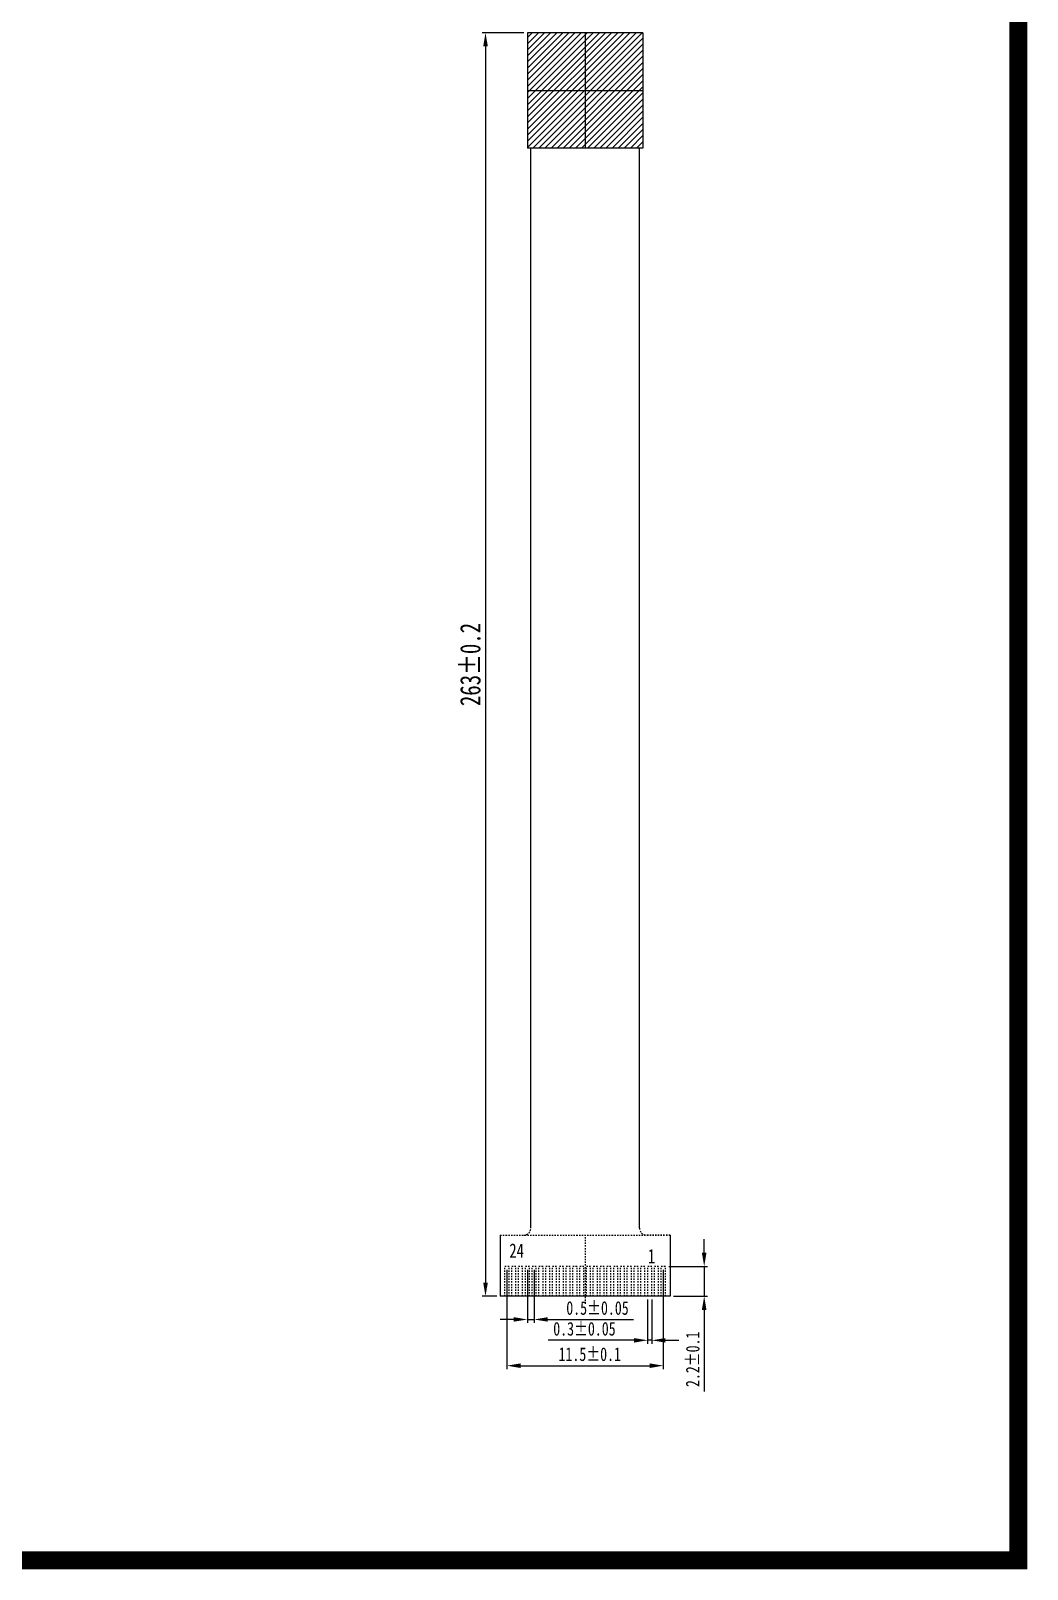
# Model space of a CAD drawing. Header units: millimetres. Extents: x 1 to 339, y 0 to 170.
# Drawn here: x 265.3 to 338.6, y -0.2 to 113 of the extents above; entities that cross this region are included whole.
import ezdxf

# ---------------------------------------------------------------- set-up
doc = ezdxf.new("R2010")
doc.units = ezdxf.units.MM
doc.linetypes.add('ACAD_ISO02W100', pattern=[15, 12, -3])
doc.linetypes.add('JIS_02_0.7', pattern=[1.35, 0.75, -0.6])
doc.layers.add('中心线', color=1, linetype='ACAD_ISO02W100')
doc.layers.add('标注', color=3, linetype='Continuous')
doc.styles.add('宋体', font='SimSun.ttf', dxfattribs={"width": 0.75})
doc.dimstyles.new('ISO-25$0', dxfattribs={"dimscale": 0, "dimtxt": 1, "dimasz": 0.6, "dimexe": 0.5, "dimexo": 0.3, "dimgap": 0.2, "dimtad": 1, "dimrnd": 0.0005, "dimdsep": 46, "dimtxsty": '宋体', "dimcen": 2.5, "dimclrd": 3, "dimclre": 3, "dimclrt": 3, "dimazin": 0, "dimtfac": 1, "dimtmove": 0, "dimatfit": 3, "dimfxl": 1, "dimlwd": 9, "dimlwe": 9, "dimarcsym": 0})

# ---------------------------------------------------------------- blocks, each defined once
blk = doc.blocks.new('*D32')
at = {"layer": 'Defpoints', "color": 0, "transparency": 16777216}
for p in [(300.3, 22.07), (311.8, 22.07), (311.8, 14.76)]:
    blk.add_point(p, dxfattribs=at)
at = {"layer": '标注', "transparency": 16777216}
for p, q in [((300.3, 21.82), (300.3, 14.51)), ((311.8, 21.82), (311.8, 14.51)), ((301.3, 14.76), (310.8, 14.76))]:
    blk.add_line(p, q, dxfattribs=at)
for points in [[(301.3, 14.93), (301.3, 14.59), (300.3, 14.76)], [(310.8, 14.93), (310.8, 14.59), (311.8, 14.76)]]:
    blk.add_solid(points, dxfattribs=at)
at = {"layer": '标注', "transparency": 16777216, "insert": (306.39, 15.6), "char_height": 1, "attachment_point": 5, "style": '宋体'}
blk.add_mtext('11.5±0.1', dxfattribs=at)
blk = doc.blocks.new('*D33')
at = {"layer": 'Defpoints', "color": 0, "transparency": 16777216}
for p in [(301.8, 22.07), (302.3, 22.07), (302.3, 18.16)]:
    blk.add_point(p, dxfattribs=at)
at = {"layer": '标注', "transparency": 16777216}
for p, q in [((301.8, 21.82), (301.8, 17.91)), ((302.3, 21.82), (302.3, 17.91)), ((300.8, 18.16), (299.8, 18.16)), ((301.8, 18.16), (302.3, 18.16)), ((303.3, 18.16), (309.61, 18.16))]:
    blk.add_line(p, q, dxfattribs=at)
for points in [[(300.8, 18.33), (300.8, 18), (301.8, 18.16)], [(303.3, 18.33), (303.3, 18), (302.3, 18.16)]]:
    blk.add_solid(points, dxfattribs=at)
at = {"layer": '标注', "transparency": 16777216, "insert": (306.96, 19), "char_height": 1, "attachment_point": 5, "style": '宋体'}
blk.add_mtext('0.5±0.05', dxfattribs=at)
blk = doc.blocks.new('*D34')
at = {"layer": 'Defpoints', "color": 0, "transparency": 16777216}
for p in [(310.65, 19.87), (310.95, 19.87), (310.65, 16.63)]:
    blk.add_point(p, dxfattribs=at)
at = {"layer": '标注', "transparency": 16777216}
for p, q in [((310.65, 19.62), (310.65, 16.38)), ((310.95, 19.62), (310.95, 16.38)), ((309.65, 16.63), (303.34, 16.63)), ((310.95, 16.63), (310.65, 16.63)), ((311.95, 16.63), (312.95, 16.63))]:
    blk.add_line(p, q, dxfattribs=at)
for points in [[(309.65, 16.79), (309.65, 16.46), (310.65, 16.63)], [(311.95, 16.79), (311.95, 16.46), (310.95, 16.63)]]:
    blk.add_solid(points, dxfattribs=at)
at = {"layer": '标注', "transparency": 16777216, "insert": (306, 17.47), "char_height": 1, "attachment_point": 5, "style": '宋体'}
blk.add_mtext('0.3±0.05', dxfattribs=at)
blk = doc.blocks.new('*D56')
at = {"layer": 'Defpoints', "color": 0, "transparency": 16777216}
for p in [(301.8, 112.87), (298.72, 19.87), (299.8, 19.87)]:
    blk.add_point(p, dxfattribs=at)
at = {"layer": '标注', "transparency": 16777216}
for p, q in [((301.55, 112.87), (298.47, 112.87)), ((298.72, 111.87), (298.72, 20.87)), ((299.55, 19.87), (298.47, 19.87))]:
    blk.add_line(p, q, dxfattribs=at)
for points in [[(298.55, 111.87), (298.89, 111.87), (298.72, 112.87)], [(298.55, 20.87), (298.89, 20.87), (298.72, 19.87)]]:
    blk.add_solid(points, dxfattribs=at)
at = {"layer": '标注', "transparency": 16777216, "insert": (297.61, 66.37), "char_height": 1.5, "attachment_point": 5, "rotation": 90, "style": '宋体'}
blk.add_mtext('263±0.2', dxfattribs=at)
blk = doc.blocks.new('*D57')
at = {"layer": 'Defpoints', "color": 0, "transparency": 16777216}
for p in [(311.95, 22.07), (312.3, 19.87), (314.81, 19.87)]:
    blk.add_point(p, dxfattribs=at)
at = {"layer": '标注', "transparency": 16777216}
for p, q in [((314.81, 23.07), (314.81, 24.07)), ((312.2, 22.07), (315.06, 22.07)), ((314.81, 22.07), (314.81, 19.87)), ((312.55, 19.87), (315.06, 19.87)), ((314.81, 18.87), (314.81, 12.87))]:
    blk.add_line(p, q, dxfattribs=at)
for points in [[(314.64, 23.07), (314.98, 23.07), (314.81, 22.07)], [(314.64, 18.87), (314.98, 18.87), (314.81, 19.87)]]:
    blk.add_solid(points, dxfattribs=at)
at = {"layer": '标注', "transparency": 16777216, "insert": (313.97, 15.23), "char_height": 1, "attachment_point": 5, "rotation": 90, "style": '宋体'}
blk.add_mtext('2.2±0.1', dxfattribs=at)

msp = doc.modelspace()

# ---------------------------------------------------------------- hatches: boundary and pattern name
h = msp.add_hatch()
h.set_pattern_fill('ANSI31', color=256, scale=0.1, style=0)
h.set_pattern_definition([(45, (-25.15595, -143.94976), (-0.2245064, 0.2245064), [])])
h.paths.add_polyline_path([(306.052, 112.872), (301.802, 112.872), (301.802, 108.622), (306.052, 108.622)])
h.paths.add_polyline_path([(306.052, 108.622), (310.302, 108.622), (310.302, 112.872), (306.052, 112.872)])
h.paths.add_polyline_path([(306.052, 108.622), (306.052, 104.372), (310.302, 104.372), (310.302, 108.622)])
h.paths.add_polyline_path([(306.052, 108.622), (301.802, 108.622), (301.802, 104.372), (306.052, 104.372)])

# ---------------------------------------------------------------- linework, layer by layer
for p, q in [((310.302, 112.872), (301.802, 112.872)), ((301.802, 112.872), (301.802, 104.372)), ((310.302, 112.872), (310.302, 104.372)), ((310.302, 104.372), (301.802, 104.372)), ((302.052, 24.872), (302.052, 104.372)), ((310.052, 24.872), (310.052, 104.372)), ((299.802, 24.372), (299.802, 19.872)), ((312.302, 24.372), (312.302, 19.872)), ((312.302, 19.872), (299.802, 19.872))]:
    msp.add_line(p, q)
at = {"linetype": 'JIS_02_0.7', "ltscale": 0.0001}
for p, q in [((299.802, 24.372), (301.652, 24.372)), ((299.802, 24.372), (312.302, 24.372)), ((312.302, 24.372), (310.452, 24.372)), ((300.152, 19.872), (300.152, 22.072)), ((300.452, 22.072), (300.152, 22.072)), ((300.452, 19.872), (300.452, 22.072)), ((300.652, 19.872), (300.652, 22.072)), ((300.652, 19.872), (300.652, 22.072)), ((300.952, 22.072), (300.652, 22.072)), ((300.952, 19.872), (300.952, 22.072)), ((301.152, 19.872), (301.152, 22.072)), ((301.452, 22.072), (301.152, 22.072)), ((301.452, 19.872), (301.452, 22.072)), ((301.652, 19.872), (301.652, 22.072)), ((301.952, 22.072), (301.652, 22.072)), ((301.952, 19.872), (301.952, 22.072)), ((302.152, 19.872), (302.152, 22.072)), ((302.452, 22.072), (302.152, 22.072)), ((302.452, 19.872), (302.452, 22.072)), ((302.652, 19.872), (302.652, 22.072)), ((302.952, 22.072), (302.652, 22.072)), ((302.952, 19.872), (302.952, 22.072)), ((303.152, 19.872), (303.152, 22.072)), ((303.452, 22.072), (303.152, 22.072)), ((303.452, 19.872), (303.452, 22.072)), ((303.652, 19.872), (303.652, 22.072)), ((303.952, 22.072), (303.652, 22.072)), ((303.952, 19.872), (303.952, 22.072)), ((304.152, 19.872), (304.152, 22.072)), ((304.452, 22.072), (304.152, 22.072)), ((304.452, 19.872), (304.452, 22.072)), ((304.652, 19.872), (304.652, 22.072)), ((304.952, 22.072), (304.652, 22.072)), ((304.952, 19.872), (304.952, 22.072)), ((305.152, 19.872), (305.152, 22.072)), ((305.452, 22.072), (305.152, 22.072)), ((305.452, 19.872), (305.452, 22.072)), ((305.652, 19.872), (305.652, 22.072)), ((305.952, 22.072), (305.652, 22.072)), ((305.952, 19.872), (305.952, 22.072)), ((306.152, 19.872), (306.152, 22.072)), ((306.452, 22.072), (306.152, 22.072)), ((306.452, 19.872), (306.452, 22.072)), ((306.652, 19.872), (306.652, 22.072)), ((306.952, 22.072), (306.652, 22.072)), ((306.952, 19.872), (306.952, 22.072)), ((307.152, 19.872), (307.152, 22.072)), ((307.452, 22.072), (307.152, 22.072)), ((307.452, 19.872), (307.452, 22.072)), ((307.652, 19.872), (307.652, 22.072)), ((307.952, 22.072), (307.652, 22.072)), ((307.952, 19.872), (307.952, 22.072)), ((308.152, 19.872), (308.152, 22.072)), ((308.452, 22.072), (308.152, 22.072)), ((308.452, 19.872), (308.452, 22.072)), ((308.652, 19.872), (308.652, 22.072)), ((308.952, 22.072), (308.652, 22.072)), ((308.952, 19.872), (308.952, 22.072)), ((309.152, 19.872), (309.152, 22.072)), ((309.452, 22.072), (309.152, 22.072)), ((309.452, 19.872), (309.452, 22.072)), ((309.652, 19.872), (309.652, 22.072)), ((309.952, 22.072), (309.652, 22.072)), ((309.952, 19.872), (309.952, 22.072)), ((310.152, 19.872), (310.152, 22.072)), ((310.452, 22.072), (310.152, 22.072)), ((310.452, 19.872), (310.452, 22.072)), ((310.652, 19.872), (310.652, 22.072)), ((310.952, 22.072), (310.652, 22.072)), ((310.952, 19.872), (310.952, 22.072)), ((311.152, 19.872), (311.152, 22.072)), ((311.452, 22.072), (311.152, 22.072)), ((311.452, 19.872), (311.452, 22.072)), ((311.652, 19.872), (311.652, 22.072)), ((311.952, 22.072), (311.652, 22.072)), ((311.652, 19.872), (311.652, 22.072)), ((311.952, 22.072), (311.652, 22.072)), ((311.952, 19.872), (311.952, 22.072)), ((311.952, 19.872), (311.952, 22.072))]:
    msp.add_line(p, q, dxfattribs=at)
at = {"color": 0, "lineweight": 5, "const_width": 1.313}
msp.add_lwpolyline([(337.923, 0.435), (1.62, 0.435), (1.62, 169.191), (337.923, 169.191)], close=True, dxfattribs=at)
at = {"linetype": 'JIS_02_0.7', "ltscale": 0.0001}
for centre, start, end in [((301.552, 24.872), 270, 0), ((310.552, 24.872), 180, 270)]:
    msp.add_arc(centre, 0.5, start, end, dxfattribs=at)
at = {"layer": '中心线'}
for p, q in [((306.052, 112.872), (306.052, 104.372)), ((301.802, 108.622), (310.302, 108.622))]:
    msp.add_line(p, q, dxfattribs=at)
at = {"layer": '中心线', "linetype": 'JIS_02_0.7', "ltscale": 0.0001}
msp.add_line((306.052, 24.222), (306.052, 19.265), dxfattribs=at)

# ---------------------------------------------------------------- texts
at = {"color": 1, "linetype": 'JIS_02_0.7', "style": '宋体', "width": 0.75}
for s, height, p in [('24', 1.0543, (300.475, 22.702)), ('1', 1.054, (310.67, 22.295))]:
    msp.add_text(s, height=height, dxfattribs=at).set_placement(p)

# ---------------------------------------------------------------- dimensions: what is measured, and where the dimension line sits
at = {"layer": '标注'}
dim = msp.add_linear_dim(base=(298.72, 19.872), p1=(301.802, 112.872), p2=(299.802, 19.872), angle=90, text='263±0.2', dimstyle='ISO-25$0', override={"dimscale": 1, "dimtxt": 1.5, "dimasz": 1, "dimexe": 0.25, "dimexo": 0.25, "dimgap": 0.3, "dimcen": 1, "dimclrd": 256, "dimclre": 256, "dimclrt": 256, "dimtol": 1, "dimtp": 0.2, "dimtm": 0.2, "dimlwd": 65535, "dimlwe": 65535}, dxfattribs=at)
dim.commit()
dim.dimension.update_dxf_attribs({"geometry": '*D56', "text_midpoint": (297.611, 66.372)})
dim = msp.add_linear_dim(base=(314.811, 19.872), p1=(311.952, 22.072), p2=(312.302, 19.872), angle=90, dimstyle='ISO-25$0', override={"dimscale": 1, "dimasz": 1, "dimexe": 0.25, "dimexo": 0.25, "dimgap": 0.3, "dimcen": 1, "dimclrd": 256, "dimclre": 256, "dimclrt": 256, "dimtol": 1, "dimtp": 0.1, "dimtm": 0.1, "dimfxl": 2, "dimlwd": 65535, "dimlwe": 65535, "dimarcsym": 1}, dxfattribs=at)
dim.commit()
dim.dimension.update_dxf_attribs({"geometry": '*D57', "text_midpoint": (314.811, 15.232), "dimtype": 160})
dim = msp.add_linear_dim(base=(302.302, 18.163), p1=(301.802, 22.072), p2=(302.302, 22.072), dimstyle='ISO-25$0', override={"dimscale": 1, "dimasz": 1, "dimexe": 0.25, "dimexo": 0.25, "dimgap": 0.3, "dimcen": 1, "dimclrd": 256, "dimclre": 256, "dimclrt": 256, "dimtol": 1, "dimlim": 0, "dimtp": 0.05, "dimtm": 0.05, "dimfxl": 2, "dimlwd": 65535, "dimlwe": 65535, "dimarcsym": 1}, dxfattribs=at)
dim.commit()
dim.dimension.update_dxf_attribs({"geometry": '*D33', "text_midpoint": (306.957, 19.002)})
for base, p1, p2, override, picture, middle in [((311.802, 14.759), (300.302, 22.072), (311.802, 22.072), {"dimscale": 1, "dimasz": 1, "dimexe": 0.25, "dimexo": 0.25, "dimgap": 0.3, "dimcen": 1, "dimclrd": 256, "dimclre": 256, "dimclrt": 256, "dimtol": 1, "dimlim": 0, "dimtp": 0.1, "dimtm": 0.1, "dimfxl": 2, "dimlwd": 65535, "dimlwe": 65535, "dimarcsym": 1}, '*D32', (306.39, 14.759)), ((310.652, 16.626), (310.952, 19.872), (310.652, 19.872), {"dimscale": 1, "dimasz": 1, "dimexe": 0.25, "dimexo": 0.25, "dimgap": 0.3, "dimcen": 1, "dimclrd": 256, "dimclre": 256, "dimclrt": 256, "dimtol": 1, "dimlim": 0, "dimtp": 0.05, "dimtm": 0.05, "dimfxl": 2, "dimlwd": 65535, "dimlwe": 65535, "dimarcsym": 1}, '*D34', (305.998, 16.626))]:
    dim = msp.add_linear_dim(base=base, p1=p1, p2=p2, dimstyle='ISO-25$0', override=override, dxfattribs=at)
    dim.commit()
    dim.dimension.update_dxf_attribs({"geometry": picture, "text_midpoint": middle, "dimtype": 160})

doc.saveas('drawing.dxf')
